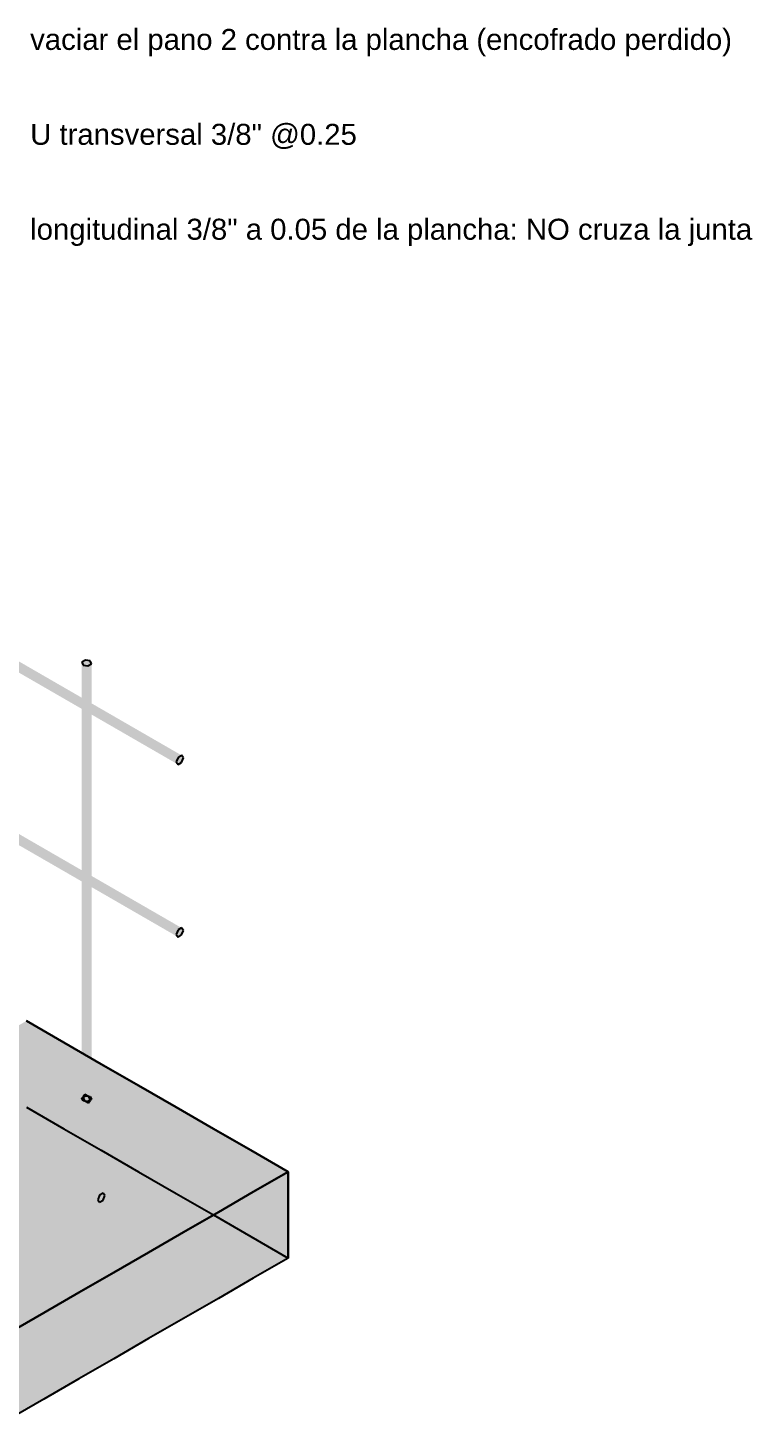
# Model space of a CAD drawing. Header units: metres. Extents: x 0 to 28.4, y 0 to 5.9.
# Drawn here: x 11.827 to 12.667, y 1.638 to 3.251 of the extents above; entities that cross this region are included whole.
import ezdxf

# ---------------------------------------------------------------- set-up
doc = ezdxf.new("R2010")
doc.units = ezdxf.units.M
doc.header["$LTSCALE"] = 0.25
doc.layers.add('ISO-ARISTAS', color=8, linetype='CONTINUOUS')
doc.layers.add('TEXTOS', color=7, linetype='CONTINUOUS')
doc.layers.add('ISO-CONCRETO-SUP', color=254, linetype='CONTINUOUS', true_color=0xe8e8e8)
doc.styles.get("Standard").update_dxf_attribs({"font": 'arial.ttf'})

msp = doc.modelspace()

# ---------------------------------------------------------------- linework, layer by layer
at = {"layer": 'ISO-ARISTAS', "color": 250}
for p, q in [((11.894, 2.518), (11.8898, 2.5157)), ((11.8996, 2.5172), (11.894, 2.518)), ((11.9011, 2.5139), (11.8996, 2.5172)), ((11.8898, 2.5157), (11.8913, 2.5124)), ((11.8913, 2.5124), (11.897, 2.5116)), ((11.897, 2.5116), (11.9011, 2.5139)), ((12.0013, 2.4054), (11.9993, 2.4001)), ((12.0054, 2.4078), (12.0013, 2.4054)), ((12.0075, 2.4049), (12.0054, 2.4078)), ((12.0054, 2.3996), (12.0075, 2.4049)), ((11.9993, 2.4001), (12.0013, 2.3972)), ((12.0013, 2.3972), (12.0054, 2.3996)), ((12.0013, 2.2054), (11.9993, 2.2001)), ((11.9993, 2.2001), (12.0013, 2.1972)), ((12.0054, 2.2078), (12.0013, 2.2054)), ((12.0013, 2.1972), (12.0054, 2.1996)), ((12.0075, 2.2049), (12.0054, 2.2078)), ((12.0054, 2.1996), (12.0075, 2.2049)), ((11.8691, 2.075), (11.8258, 2.1)), ((11.8258, 2.1), (11.8691, 2.075)), ((11.9124, 2.05), (11.8691, 2.075)), ((11.8691, 2.075), (11.9124, 2.05)), ((11.9557, 2.025), (11.9124, 2.05)), ((11.9124, 2.05), (11.9557, 2.025)), ((11.999, 2), (11.9557, 2.025)), ((11.9557, 2.025), (11.999, 2)), ((11.8258, 2), (11.8691, 1.975)), ((11.8258, 2), (11.8691, 1.975)), ((11.8898, 2.0107), (11.894, 2.013)), ((11.8913, 2.0074), (11.8898, 2.0107)), ((11.8913, 2.0122), (11.8934, 2.0151)), ((11.8934, 2.0069), (11.8913, 2.0122)), ((11.897, 2.0066), (11.8913, 2.0074)), ((11.8934, 2.0151), (11.8975, 2.0127)), ((11.8975, 2.0045), (11.8934, 2.0069)), ((11.894, 2.013), (11.8996, 2.0122)), ((11.9011, 2.0089), (11.897, 2.0066)), ((11.8975, 2.0127), (11.8996, 2.0074)), ((11.8996, 2.0074), (11.8975, 2.0045)), ((11.8996, 2.0122), (11.9011, 2.0089)), ((12.0423, 1.975), (11.999, 2)), ((11.999, 2), (12.0423, 1.975)), ((11.8691, 1.975), (11.9124, 1.95)), ((11.8691, 1.975), (11.9124, 1.95)), ((12.0856, 1.95), (12.0423, 1.975)), ((12.0423, 1.975), (12.0856, 1.95)), ((11.9124, 1.95), (11.9557, 1.925)), ((11.9124, 1.95), (11.9557, 1.925)), ((12.1289, 1.925), (12.0856, 1.95)), ((12.0856, 1.95), (12.1289, 1.925)), ((11.9557, 1.925), (11.999, 1.9)), ((11.9557, 1.925), (11.999, 1.9)), ((12.1289, 1.925), (12.0885, 1.9017)), ((12.0885, 1.9017), (12.1289, 1.925)), ((12.1289, 1.875), (12.1289, 1.925)), ((12.1289, 1.925), (12.1289, 1.875)), ((11.9104, 1.8979), (11.9083, 1.8926)), ((11.9083, 1.8926), (11.9104, 1.8897)), ((11.9145, 1.9003), (11.9104, 1.8979)), ((11.9104, 1.8897), (11.9145, 1.8921)), ((11.9165, 1.8974), (11.9145, 1.9003)), ((11.9145, 1.8921), (11.9165, 1.8974)), ((11.999, 1.9), (12.0423, 1.875)), ((11.999, 1.9), (12.0423, 1.875)), ((12.0481, 1.8783), (12.0885, 1.9017)), ((12.0885, 1.9017), (12.0481, 1.8783)), ((12.0077, 1.855), (12.0481, 1.8783)), ((12.0481, 1.8783), (12.0077, 1.855)), ((12.0423, 1.875), (12.0856, 1.85)), ((12.0423, 1.875), (12.0856, 1.85)), ((12.1289, 1.825), (12.1289, 1.875)), ((12.1289, 1.875), (12.1289, 1.825)), ((12.0077, 1.855), (11.9673, 1.8317)), ((11.9673, 1.8317), (12.0077, 1.855)), ((12.0856, 1.85), (12.1289, 1.825)), ((12.0856, 1.85), (12.1289, 1.825)), ((11.9673, 1.8317), (11.9269, 1.8083)), ((11.9269, 1.8083), (11.9673, 1.8317)), ((12.1289, 1.825), (12.0885, 1.8017)), ((12.1289, 1.825), (12.0885, 1.8017)), ((11.9269, 1.8083), (11.8865, 1.785)), ((11.8865, 1.785), (11.9269, 1.8083)), ((12.0885, 1.8017), (12.0481, 1.7783)), ((12.0885, 1.8017), (12.0481, 1.7783)), ((11.8865, 1.785), (11.846, 1.7617)), ((11.846, 1.7617), (11.8865, 1.785)), ((12.0481, 1.7783), (12.0077, 1.755)), ((12.0481, 1.7783), (12.0077, 1.755)), ((11.846, 1.7617), (11.8056, 1.7383)), ((11.8056, 1.7383), (11.846, 1.7617)), ((12.0077, 1.755), (11.9673, 1.7317)), ((12.0077, 1.755), (11.9673, 1.7317)), ((11.9673, 1.7317), (11.9269, 1.7083)), ((11.9673, 1.7317), (11.9269, 1.7083)), ((11.9269, 1.7083), (11.8865, 1.685)), ((11.9269, 1.7083), (11.8865, 1.685)), ((11.8865, 1.685), (11.846, 1.6617)), ((11.8865, 1.685), (11.846, 1.6617)), ((11.846, 1.6617), (11.8056, 1.6383)), ((11.846, 1.6617), (11.8056, 1.6383))]:
    msp.add_line(p, q, dxfattribs=at)
at = {"layer": 'ISO-CONCRETO-SUP', "true_color": 0x2541bb}
for points in [[(11.7071, 2.5688), (11.7092, 2.5741), (11.8532, 2.4845), (11.8553, 2.4898)], [(11.7154, 2.5735), (11.7133, 2.5682), (11.8614, 2.4892), (11.8594, 2.4839)], [(11.8532, 2.4845), (11.8553, 2.4898), (11.9993, 2.4001), (12.0013, 2.4054)], [(11.8614, 2.4892), (11.8594, 2.4839), (12.0075, 2.4049), (12.0054, 2.3996)], [(11.7071, 2.3688), (11.7092, 2.3741), (11.8532, 2.2845), (11.8553, 2.2898)], [(11.7154, 2.3735), (11.7133, 2.3682), (11.8614, 2.2892), (11.8594, 2.2839)], [(11.8532, 2.2845), (11.8553, 2.2898), (11.9993, 2.2001), (12.0013, 2.2054)], [(11.8614, 2.2892), (11.8594, 2.2839), (12.0075, 2.2049), (12.0054, 2.1996)], [(11.7623, 1.977), (11.7643, 1.9823), (11.9083, 1.8926), (11.9104, 1.8979)], [(11.7705, 1.9817), (11.7684, 1.9764), (11.9165, 1.8974), (11.9145, 1.8921)]]:
    msp.add_solid(points, dxfattribs=at)
at = {"layer": 'ISO-CONCRETO-SUP', "true_color": 0x182b7c}
for points in [[(11.7092, 2.5658), (11.7071, 2.5688), (11.8553, 2.4815), (11.8532, 2.4845)], [(11.7133, 2.5765), (11.7154, 2.5735), (11.8594, 2.4921), (11.8614, 2.4892)], [(11.8553, 2.4815), (11.8532, 2.4845), (12.0013, 2.3972), (11.9993, 2.4001)], [(11.8594, 2.4921), (11.8614, 2.4892), (12.0054, 2.4078), (12.0075, 2.4049)], [(11.7133, 2.3765), (11.7154, 2.3735), (11.8594, 2.2921), (11.8614, 2.2892)], [(11.7092, 2.3658), (11.7071, 2.3688), (11.8553, 2.2815), (11.8532, 2.2845)], [(11.8594, 2.2921), (11.8614, 2.2892), (12.0054, 2.2078), (12.0075, 2.2049)], [(11.8553, 2.2815), (11.8532, 2.2845), (12.0013, 2.1972), (11.9993, 2.2001)], [(11.7684, 1.9846), (11.7705, 1.9817), (11.9145, 1.9003), (11.9165, 1.8974)], [(11.7643, 1.974), (11.7623, 1.977), (11.9104, 1.8897), (11.9083, 1.8926)]]:
    msp.add_solid(points, dxfattribs=at)
at = {"layer": 'ISO-CONCRETO-SUP', "true_color": 0x233eb3}
for points in [[(11.7092, 2.5741), (11.7133, 2.5765), (11.8553, 2.4898), (11.8594, 2.4921)], [(11.7133, 2.5682), (11.7092, 2.5658), (11.8594, 2.4839), (11.8553, 2.4815)], [(11.8553, 2.4898), (11.8594, 2.4921), (12.0013, 2.4054), (12.0054, 2.4078)], [(11.8594, 2.4839), (11.8553, 2.4815), (12.0054, 2.3996), (12.0013, 2.3972)], [(11.7092, 2.3741), (11.7133, 2.3765), (11.8553, 2.2898), (11.8594, 2.2921)], [(11.7133, 2.3682), (11.7092, 2.3658), (11.8594, 2.2839), (11.8553, 2.2815)], [(11.8553, 2.2898), (11.8594, 2.2921), (12.0013, 2.2054), (12.0054, 2.2078)], [(11.8594, 2.2839), (11.8553, 2.2815), (12.0054, 2.1996), (12.0013, 2.1972)], [(11.7643, 1.9823), (11.7684, 1.9846), (11.9104, 1.8979), (11.9145, 1.9003)], [(11.7684, 1.9764), (11.7643, 1.974), (11.9145, 1.8921), (11.9104, 1.8897)]]:
    msp.add_solid(points, dxfattribs=at)
at = {"layer": 'ISO-CONCRETO-SUP', "true_color": 0x912020}
for points in [[(11.894, 2.518), (11.8898, 2.5157), (11.894, 2.3497), (11.8898, 2.3473)], [(11.897, 2.5116), (11.9011, 2.5139), (11.897, 2.3432), (11.9011, 2.3456)], [(11.894, 2.3497), (11.8898, 2.3473), (11.894, 2.1814), (11.8898, 2.179)], [(11.897, 2.3432), (11.9011, 2.3456), (11.897, 2.1749), (11.9011, 2.1773)], [(11.894, 2.1814), (11.8898, 2.179), (11.894, 2.013), (11.8898, 2.0107)], [(11.897, 2.1749), (11.9011, 2.1773), (11.897, 2.0066), (11.9011, 2.0089)]]:
    msp.add_solid(points, dxfattribs=at)
at = {"layer": 'ISO-CONCRETO-SUP', "true_color": 0xaa2626}
for points in [[(11.8996, 2.5172), (11.894, 2.518), (11.8996, 2.3488), (11.894, 2.3497)], [(11.8913, 2.5124), (11.897, 2.5116), (11.8913, 2.3441), (11.897, 2.3432)], [(11.8913, 2.3441), (11.897, 2.3432), (11.8913, 2.1758), (11.897, 2.1749)], [(11.8996, 2.3488), (11.894, 2.3497), (11.8996, 2.1805), (11.894, 2.1814)], [(11.8996, 2.1805), (11.894, 2.1814), (11.8996, 2.0122), (11.894, 2.013)], [(11.8913, 2.1758), (11.897, 2.1749), (11.8913, 2.0074), (11.897, 2.0066)]]:
    msp.add_solid(points, dxfattribs=at)
at = {"layer": 'ISO-CONCRETO-SUP', "true_color": 0x8d1f1f}
for points in [[(11.9011, 2.5139), (11.8996, 2.5172), (11.9011, 2.3456), (11.8996, 2.3488)], [(11.8898, 2.5157), (11.8913, 2.5124), (11.8898, 2.3473), (11.8913, 2.3441)], [(11.8898, 2.3473), (11.8913, 2.3441), (11.8898, 2.179), (11.8913, 2.1758)], [(11.9011, 2.3456), (11.8996, 2.3488), (11.9011, 2.1773), (11.8996, 2.1805)], [(11.8898, 2.179), (11.8913, 2.1758), (11.8898, 2.0107), (11.8913, 2.0074)], [(11.9011, 2.1773), (11.8996, 2.1805), (11.9011, 2.0089), (11.8996, 2.0122)]]:
    msp.add_solid(points, dxfattribs=at)
at = {"layer": 'ISO-CONCRETO-SUP', "true_color": 0x989388}
for points in [[(11.8258, 2.1), (11.8691, 2.075), (11.7854, 2.0767), (11.8287, 2.0517)], [(11.7854, 2.0767), (11.8287, 2.0517), (11.745, 2.0533), (11.7883, 2.0283)], [(11.8691, 2.075), (11.9124, 2.05), (11.8287, 2.0517), (11.872, 2.0267)], [(11.8287, 2.0517), (11.872, 2.0267), (11.7883, 2.0283), (11.8316, 2.0033)], [(11.9124, 2.05), (11.9557, 2.025), (11.872, 2.0267), (11.9153, 2.0017)], [(11.7883, 2.0283), (11.8316, 2.0033), (11.7479, 2.005), (11.7912, 1.98)], [(11.872, 2.0267), (11.9153, 2.0017), (11.8316, 2.0033), (11.8749, 1.9783)], [(11.9557, 2.025), (11.999, 2), (11.9153, 2.0017), (11.9586, 1.9767)], [(11.8258, 2), (11.8691, 1.975), (11.7854, 1.9767), (11.8287, 1.9517)], [(11.8316, 2.0033), (11.8749, 1.9783), (11.7912, 1.98), (11.8345, 1.955)], [(11.9153, 2.0017), (11.9586, 1.9767), (11.8749, 1.9783), (11.9182, 1.9533)], [(11.999, 2), (12.0423, 1.975), (11.9586, 1.9767), (12.0019, 1.9517)], [(11.7854, 1.9767), (11.8287, 1.9517), (11.745, 1.9533), (11.7883, 1.9283)], [(11.7912, 1.98), (11.8345, 1.955), (11.7508, 1.9567), (11.7941, 1.9317)], [(11.8691, 1.975), (11.9124, 1.95), (11.8287, 1.9517), (11.872, 1.9267)], [(11.8749, 1.9783), (11.9182, 1.9533), (11.8345, 1.955), (11.8778, 1.93)], [(11.9586, 1.9767), (12.0019, 1.9517), (11.9182, 1.9533), (11.9615, 1.9283)], [(12.0423, 1.975), (12.0856, 1.95), (12.0019, 1.9517), (12.0452, 1.9267)], [(11.8287, 1.9517), (11.872, 1.9267), (11.7883, 1.9283), (11.8316, 1.9033)], [(11.8345, 1.955), (11.8778, 1.93), (11.7941, 1.9317), (11.8374, 1.9067)], [(11.9182, 1.9533), (11.9615, 1.9283), (11.8778, 1.93), (11.9211, 1.905)], [(12.0019, 1.9517), (12.0452, 1.9267), (11.9615, 1.9283), (12.0048, 1.9033)], [(11.9124, 1.95), (11.9557, 1.925), (11.872, 1.9267), (11.9153, 1.9017)], [(12.0856, 1.95), (12.1289, 1.925), (12.0452, 1.9267), (12.0885, 1.9017)], [(11.7883, 1.9283), (11.8316, 1.9033), (11.7479, 1.905), (11.7912, 1.88)], [(11.7941, 1.9317), (11.8374, 1.9067), (11.7537, 1.9083), (11.797, 1.8833)], [(11.872, 1.9267), (11.9153, 1.9017), (11.8316, 1.9033), (11.8749, 1.8783)], [(11.8778, 1.93), (11.9211, 1.905), (11.8374, 1.9067), (11.8807, 1.8817)], [(11.9557, 1.925), (11.999, 1.9), (11.9153, 1.9017), (11.9586, 1.8767)], [(11.9615, 1.9283), (12.0048, 1.9033), (11.9211, 1.905), (11.9644, 1.88)], [(12.0452, 1.9267), (12.0885, 1.9017), (12.0048, 1.9033), (12.0481, 1.8783)], [(11.8316, 1.9033), (11.8749, 1.8783), (11.7912, 1.88), (11.8345, 1.855)], [(11.8374, 1.9067), (11.8807, 1.8817), (11.797, 1.8833), (11.8403, 1.8583)], [(11.9211, 1.905), (11.9644, 1.88), (11.8807, 1.8817), (11.924, 1.8567)], [(12.0048, 1.9033), (12.0481, 1.8783), (11.9644, 1.88), (12.0077, 1.855)], [(11.9153, 1.9017), (11.9586, 1.8767), (11.8749, 1.8783), (11.9182, 1.8533)], [(11.999, 1.9), (12.0423, 1.875), (11.9586, 1.8767), (12.0019, 1.8517)], [(11.7912, 1.88), (11.8345, 1.855), (11.7508, 1.8567), (11.7941, 1.8317)], [(11.797, 1.8833), (11.8403, 1.8583), (11.7566, 1.86), (11.7999, 1.835)], [(11.8749, 1.8783), (11.9182, 1.8533), (11.8345, 1.855), (11.8778, 1.83)], [(11.8807, 1.8817), (11.924, 1.8567), (11.8403, 1.8583), (11.8836, 1.8333)], [(11.9586, 1.8767), (12.0019, 1.8517), (11.9182, 1.8533), (11.9615, 1.8283)], [(11.9644, 1.88), (12.0077, 1.855), (11.924, 1.8567), (11.9673, 1.8317)], [(12.0423, 1.875), (12.0856, 1.85), (12.0019, 1.8517), (12.0452, 1.8267)], [(11.8345, 1.855), (11.8778, 1.83), (11.7941, 1.8317), (11.8374, 1.8067)], [(11.8403, 1.8583), (11.8836, 1.8333), (11.7999, 1.835), (11.8432, 1.81)], [(11.924, 1.8567), (11.9673, 1.8317), (11.8836, 1.8333), (11.9269, 1.8083)], [(11.9182, 1.8533), (11.9615, 1.8283), (11.8778, 1.83), (11.9211, 1.805)], [(12.0019, 1.8517), (12.0452, 1.8267), (11.9615, 1.8283), (12.0048, 1.8033)], [(12.0856, 1.85), (12.1289, 1.825), (12.0452, 1.8267), (12.0885, 1.8017)], [(11.7941, 1.8317), (11.8374, 1.8067), (11.7537, 1.8083), (11.797, 1.7833)], [(11.7999, 1.835), (11.8432, 1.81), (11.7594, 1.8117), (11.8027, 1.7867)], [(11.8778, 1.83), (11.9211, 1.805), (11.8374, 1.8067), (11.8807, 1.7817)], [(11.8836, 1.8333), (11.9269, 1.8083), (11.8432, 1.81), (11.8865, 1.785)], [(11.9615, 1.8283), (12.0048, 1.8033), (11.9211, 1.805), (11.9644, 1.78)], [(12.0452, 1.8267), (12.0885, 1.8017), (12.0048, 1.8033), (12.0481, 1.7783)], [(11.8374, 1.8067), (11.8807, 1.7817), (11.797, 1.7833), (11.8403, 1.7583)], [(11.8432, 1.81), (11.8865, 1.785), (11.8027, 1.7867), (11.846, 1.7617)], [(11.9211, 1.805), (11.9644, 1.78), (11.8807, 1.7817), (11.924, 1.7567)], [(12.0048, 1.8033), (12.0481, 1.7783), (11.9644, 1.78), (12.0077, 1.755)], [(11.797, 1.7833), (11.8403, 1.7583), (11.7566, 1.76), (11.7999, 1.735)], [(11.8027, 1.7867), (11.846, 1.7617), (11.7623, 1.7633), (11.8056, 1.7383)], [(11.8807, 1.7817), (11.924, 1.7567), (11.8403, 1.7583), (11.8836, 1.7333)], [(11.9644, 1.78), (12.0077, 1.755), (11.924, 1.7567), (11.9673, 1.7317)], [(11.8403, 1.7583), (11.8836, 1.7333), (11.7999, 1.735), (11.8432, 1.71)], [(11.924, 1.7567), (11.9673, 1.7317), (11.8836, 1.7333), (11.9269, 1.7083)], [(11.7999, 1.735), (11.8432, 1.71), (11.7594, 1.7117), (11.8027, 1.6867)], [(11.8836, 1.7333), (11.9269, 1.7083), (11.8432, 1.71), (11.8865, 1.685)], [(11.8432, 1.71), (11.8865, 1.685), (11.8027, 1.6867), (11.846, 1.6617)], [(11.8027, 1.6867), (11.846, 1.6617), (11.7623, 1.6633), (11.8056, 1.6383)]]:
    msp.add_solid(points, dxfattribs=at)
at = {"layer": 'ISO-CONCRETO-SUP', "true_color": 0x89847b}
for points in [[(11.8258, 2.05), (11.8691, 2.025), (11.8258, 2.1), (11.8691, 2.075)], [(11.8691, 2.025), (11.9124, 2), (11.8691, 2.075), (11.9124, 2.05)], [(11.8258, 2), (11.8691, 1.975), (11.8258, 2.05), (11.8691, 2.025)], [(11.9124, 2), (11.9557, 1.975), (11.9124, 2.05), (11.9557, 2.025)], [(11.8691, 1.975), (11.9124, 1.95), (11.8691, 2.025), (11.9124, 2)], [(11.9557, 1.975), (11.999, 1.95), (11.9557, 2.025), (11.999, 2)], [(11.9124, 1.95), (11.9557, 1.925), (11.9124, 2), (11.9557, 1.975)], [(11.999, 1.95), (12.0423, 1.925), (11.999, 2), (12.0423, 1.975)], [(11.9557, 1.925), (11.999, 1.9), (11.9557, 1.975), (11.999, 1.95)], [(12.0423, 1.925), (12.0856, 1.9), (12.0423, 1.975), (12.0856, 1.95)], [(11.999, 1.9), (12.0423, 1.875), (11.999, 1.95), (12.0423, 1.925)], [(12.0856, 1.9), (12.1289, 1.875), (12.0856, 1.95), (12.1289, 1.925)], [(12.0423, 1.875), (12.0856, 1.85), (12.0423, 1.925), (12.0856, 1.9)], [(12.0856, 1.85), (12.1289, 1.825), (12.0856, 1.9), (12.1289, 1.875)]]:
    msp.add_solid(points, dxfattribs=at)
at = {"layer": 'ISO-CONCRETO-SUP', "true_color": 0x731a1a}
for points in [[(11.8913, 2.0122), (11.8934, 2.0151), (11.7441, 1.9272), (11.7462, 1.9301)], [(11.8996, 2.0074), (11.8975, 2.0045), (11.7524, 1.9224), (11.7503, 1.9195)]]:
    msp.add_solid(points, dxfattribs=at)
at = {"layer": 'ISO-CONCRETO-SUP', "true_color": 0xad2626}
for points in [[(11.8934, 2.0069), (11.8913, 2.0122), (11.7462, 1.9219), (11.7441, 1.9272)], [(11.8975, 2.0127), (11.8996, 2.0074), (11.7503, 1.9277), (11.7524, 1.9224)]]:
    msp.add_solid(points, dxfattribs=at)
at = {"layer": 'ISO-CONCRETO-SUP', "true_color": 0xb32828}
for points in [[(11.8934, 2.0151), (11.8975, 2.0127), (11.7462, 1.9301), (11.7503, 1.9277)], [(11.8975, 2.0045), (11.8934, 2.0069), (11.7503, 1.9195), (11.7462, 1.9219)]]:
    msp.add_solid(points, dxfattribs=at)
at = {"layer": 'ISO-CONCRETO-SUP', "true_color": 0x7b776e}
for points in [[(12.1289, 1.875), (12.0885, 1.8517), (12.1289, 1.925), (12.0885, 1.9017)], [(12.0885, 1.8517), (12.0481, 1.8283), (12.0885, 1.9017), (12.0481, 1.8783)], [(12.0481, 1.8283), (12.0077, 1.805), (12.0481, 1.8783), (12.0077, 1.855)], [(12.1289, 1.825), (12.0885, 1.8017), (12.1289, 1.875), (12.0885, 1.8517)], [(12.0077, 1.805), (11.9673, 1.7817), (12.0077, 1.855), (11.9673, 1.8317)], [(12.0885, 1.8017), (12.0481, 1.7783), (12.0885, 1.8517), (12.0481, 1.8283)], [(11.9673, 1.7817), (11.9269, 1.7583), (11.9673, 1.8317), (11.9269, 1.8083)], [(12.0481, 1.7783), (12.0077, 1.755), (12.0481, 1.8283), (12.0077, 1.805)], [(11.9269, 1.7583), (11.8865, 1.735), (11.9269, 1.8083), (11.8865, 1.785)], [(12.0077, 1.755), (11.9673, 1.7317), (12.0077, 1.805), (11.9673, 1.7817)], [(11.8865, 1.735), (11.846, 1.7117), (11.8865, 1.785), (11.846, 1.7617)], [(11.9673, 1.7317), (11.9269, 1.7083), (11.9673, 1.7817), (11.9269, 1.7583)], [(11.846, 1.7117), (11.8056, 1.6883), (11.846, 1.7617), (11.8056, 1.7383)], [(11.9269, 1.7083), (11.8865, 1.685), (11.9269, 1.7583), (11.8865, 1.735)], [(11.8865, 1.685), (11.846, 1.6617), (11.8865, 1.735), (11.846, 1.7117)], [(11.846, 1.6617), (11.8056, 1.6383), (11.846, 1.7117), (11.8056, 1.6883)]]:
    msp.add_solid(points, dxfattribs=at)

# ---------------------------------------------------------------- texts
at = {"layer": 'TEXTOS'}
for s, p in [('vaciar el pano 2 contra la plancha (encofrado perdido)', (11.83, 3.2254)), ('U transversal 3/8" @0.25', (11.83, 3.1154)), ('longitudinal 3/8" a 0.05 de la plancha: NO cruza la junta', (11.83, 3.0054))]:
    msp.add_text(s, height=0.0243, dxfattribs=at).set_placement(p)

doc.saveas('drawing.dxf')
